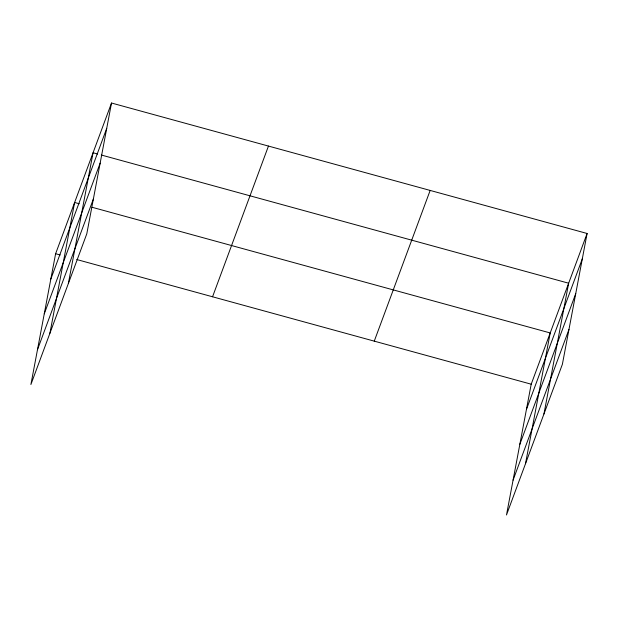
<?xml version="1.0" encoding="UTF-8"?>
<svg xmlns="http://www.w3.org/2000/svg" width="618" height="618" viewBox="0 0 618 618"><rect width="100%" height="100%" fill="white"/><g stroke="black" fill="none" stroke-linecap="round" stroke-linejoin="round"><path stroke-width="0.93" d="M111.51 103.021L55.612 253.728L30.9 384.52L86.798 233.805L111.51 103.021L587.1 233.48L562.388 364.272L506.49 514.979L531.202 384.195L587.1 233.48M49.903 333.28L74.616 202.488L79.204 203.747M68.351 283.538L93.063 152.754L97.652 154.013M525.493 463.739L550.205 332.947L92.059 207.269M543.94 414.006L568.653 283.214L101.321 155.018M50.83 279.035L106.729 128.328M44.257 313.844L100.155 163.137M37.474 349.711L93.372 198.996M212.553 296.779L268.459 146.072M374.261 341.144L430.159 190.429M526.42 409.502L582.318 258.787M519.838 444.311L575.744 293.596M513.064 480.171L568.962 329.464M55.612 253.728L60.201 254.987M76.725 259.521L531.202 384.195"/></g></svg>
